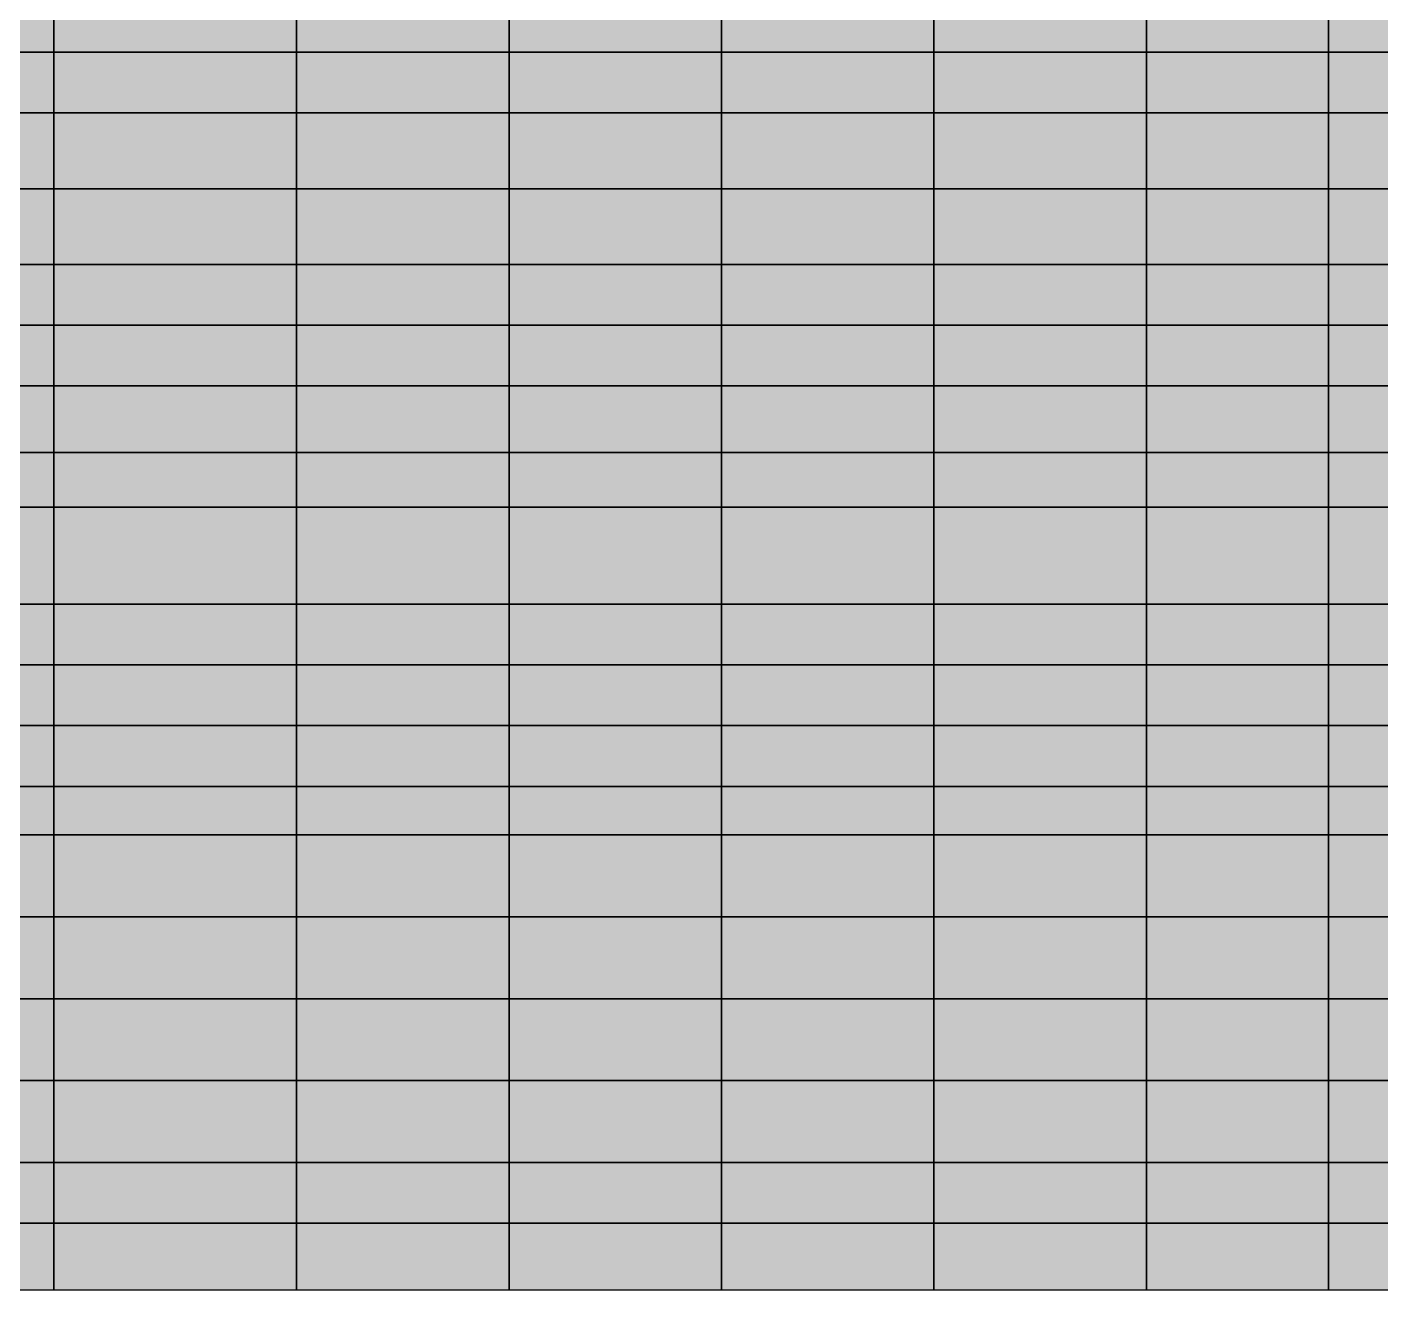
# Model space of a CAD drawing. Header units: inches. Extents: x -100 to 100, y -41 to 41.
# Drawn here: x -78.44 to -56.14, y -41.4 to -20.59 of the extents above; entities that cross this region are included whole.
import ezdxf

# ---------------------------------------------------------------- set-up
doc = ezdxf.new("R2010")
doc.units = ezdxf.units.IN
doc.header["$MEASUREMENT"] = 0

msp = doc.modelspace()

# ---------------------------------------------------------------- linework, layer by layer
at = {"color": 18, "true_color": 0x000000, "transparency": 33554532}
for p, q in [((-78, -21), (-78, -20)), ((-78, -20), (-78, -21)), ((-74, -21), (-74, -20)), ((-74, -20), (-74, -21)), ((-70.5, -21), (-70.5, -20)), ((-70.5, -20), (-70.5, -21)), ((-67, -21), (-67, -20)), ((-67, -20), (-67, -21)), ((-63.5, -21), (-63.5, -20)), ((-63.5, -20), (-63.5, -21)), ((-60, -21), (-60, -20)), ((-60, -20), (-60, -21)), ((-57, -21), (-57, -20)), ((-57, -20), (-57, -21)), ((-78, -21), (-82, -21)), ((-82, -21), (-78, -21)), ((-78, -22), (-78, -21)), ((-78, -21), (-78, -22)), ((-74, -21), (-78, -21)), ((-78, -21), (-74, -21)), ((-74, -22), (-74, -21)), ((-70.5, -21), (-74, -21)), ((-74, -21), (-74, -22)), ((-74, -21), (-70.5, -21)), ((-70.5, -22), (-70.5, -21)), ((-67, -21), (-70.5, -21)), ((-70.5, -21), (-70.5, -22)), ((-70.5, -21), (-67, -21)), ((-67, -22), (-67, -21)), ((-63.5, -21), (-67, -21)), ((-67, -21), (-67, -22)), ((-67, -21), (-63.5, -21)), ((-63.5, -22), (-63.5, -21)), ((-60, -21), (-63.5, -21)), ((-63.5, -21), (-63.5, -22)), ((-63.5, -21), (-60, -21)), ((-60, -22), (-60, -21)), ((-57, -21), (-60, -21)), ((-60, -21), (-60, -22)), ((-60, -21), (-57, -21)), ((-57, -22), (-57, -21)), ((-54, -21), (-57, -21)), ((-57, -21), (-57, -22)), ((-57, -21), (-54, -21)), ((-78, -22), (-82, -22)), ((-82, -22), (-78, -22)), ((-78, -23.25), (-78, -22)), ((-78, -22), (-78, -23.25)), ((-74, -22), (-78, -22)), ((-78, -22), (-74, -22)), ((-74, -23.25), (-74, -22)), ((-74, -22), (-74, -23.25)), ((-70.5, -22), (-74, -22)), ((-74, -22), (-70.5, -22)), ((-70.5, -23.25), (-70.5, -22)), ((-70.5, -22), (-70.5, -23.25)), ((-67, -22), (-70.5, -22)), ((-70.5, -22), (-67, -22)), ((-67, -23.25), (-67, -22)), ((-67, -22), (-67, -23.25)), ((-63.5, -22), (-67, -22)), ((-67, -22), (-63.5, -22)), ((-63.5, -23.25), (-63.5, -22)), ((-63.5, -22), (-63.5, -23.25)), ((-60, -22), (-63.5, -22)), ((-63.5, -22), (-60, -22)), ((-60, -23.25), (-60, -22)), ((-60, -22), (-57, -22)), ((-60, -22), (-60, -23.25)), ((-57, -22), (-60, -22)), ((-57, -23.25), (-57, -22)), ((-57, -22), (-57, -23.25)), ((-54, -22), (-57, -22)), ((-57, -22), (-54, -22)), ((-78, -23.25), (-82, -23.25)), ((-82, -23.25), (-78, -23.25)), ((-78, -24.5), (-78, -23.25)), ((-74, -23.25), (-78, -23.25)), ((-78, -23.25), (-78, -24.5)), ((-78, -23.25), (-74, -23.25)), ((-74, -24.5), (-74, -23.25)), ((-70.5, -23.25), (-74, -23.25)), ((-74, -23.25), (-74, -24.5)), ((-74, -23.25), (-70.5, -23.25)), ((-70.5, -24.5), (-70.5, -23.25)), ((-67, -23.25), (-70.5, -23.25)), ((-70.5, -23.25), (-70.5, -24.5)), ((-70.5, -23.25), (-67, -23.25)), ((-67, -24.5), (-67, -23.25)), ((-63.5, -23.25), (-67, -23.25)), ((-67, -23.25), (-67, -24.5)), ((-67, -23.25), (-63.5, -23.25)), ((-63.5, -24.5), (-63.5, -23.25)), ((-60, -23.25), (-63.5, -23.25)), ((-63.5, -23.25), (-63.5, -24.5)), ((-63.5, -23.25), (-60, -23.25)), ((-60, -24.5), (-60, -23.25)), ((-57, -23.25), (-60, -23.25)), ((-60, -23.25), (-60, -24.5)), ((-60, -23.25), (-57, -23.25)), ((-57, -24.5), (-57, -23.25)), ((-54, -23.25), (-57, -23.25)), ((-57, -23.25), (-57, -24.5)), ((-57, -23.25), (-54, -23.25)), ((-78, -24.5), (-82, -24.5)), ((-82, -24.5), (-78, -24.5)), ((-78, -25.5), (-78, -24.5)), ((-74, -24.5), (-78, -24.5)), ((-78, -24.5), (-78, -25.5)), ((-78, -24.5), (-74, -24.5)), ((-74, -25.5), (-74, -24.5)), ((-70.5, -24.5), (-74, -24.5)), ((-74, -24.5), (-74, -25.5)), ((-74, -24.5), (-70.5, -24.5)), ((-70.5, -25.5), (-70.5, -24.5)), ((-67, -24.5), (-70.5, -24.5)), ((-70.5, -24.5), (-70.5, -25.5)), ((-70.5, -24.5), (-67, -24.5)), ((-67, -25.5), (-67, -24.5)), ((-63.5, -24.5), (-67, -24.5)), ((-67, -24.5), (-67, -25.5)), ((-67, -24.5), (-63.5, -24.5)), ((-63.5, -25.5), (-63.5, -24.5)), ((-60, -24.5), (-63.5, -24.5)), ((-63.5, -24.5), (-63.5, -25.5)), ((-63.5, -24.5), (-60, -24.5)), ((-60, -25.5), (-60, -24.5)), ((-57, -24.5), (-60, -24.5)), ((-60, -24.5), (-60, -25.5)), ((-60, -24.5), (-57, -24.5)), ((-57, -25.5), (-57, -24.5)), ((-54, -24.5), (-57, -24.5)), ((-57, -24.5), (-57, -25.5)), ((-57, -24.5), (-54, -24.5)), ((-78, -25.5), (-82, -25.5)), ((-82, -25.5), (-78, -25.5)), ((-78, -26.5), (-78, -25.5)), ((-74, -25.5), (-78, -25.5)), ((-78, -25.5), (-78, -26.5)), ((-78, -25.5), (-74, -25.5)), ((-74, -26.5), (-74, -25.5)), ((-74, -25.5), (-70.5, -25.5)), ((-70.5, -25.5), (-74, -25.5)), ((-74, -25.5), (-74, -26.5)), ((-70.5, -26.5), (-70.5, -25.5)), ((-67, -25.5), (-70.5, -25.5)), ((-70.5, -25.5), (-70.5, -26.5)), ((-70.5, -25.5), (-67, -25.5)), ((-67, -26.5), (-67, -25.5)), ((-63.5, -25.5), (-67, -25.5)), ((-67, -25.5), (-67, -26.5)), ((-67, -25.5), (-63.5, -25.5)), ((-63.5, -26.5), (-63.5, -25.5)), ((-60, -25.5), (-63.5, -25.5)), ((-63.5, -25.5), (-63.5, -26.5)), ((-63.5, -25.5), (-60, -25.5)), ((-60, -26.5), (-60, -25.5)), ((-57, -25.5), (-60, -25.5)), ((-60, -25.5), (-60, -26.5)), ((-60, -25.5), (-57, -25.5)), ((-57, -26.5), (-57, -25.5)), ((-54, -25.5), (-57, -25.5)), ((-57, -25.5), (-57, -26.5)), ((-57, -25.5), (-54, -25.5)), ((-78, -26.5), (-82, -26.5)), ((-82, -26.5), (-78, -26.5)), ((-78, -27.6), (-78, -26.5)), ((-78, -26.5), (-78, -27.6)), ((-74, -26.5), (-78, -26.5)), ((-78, -26.5), (-74, -26.5)), ((-74, -27.6), (-74, -26.5)), ((-70.5, -26.5), (-74, -26.5)), ((-74, -26.5), (-74, -27.6)), ((-74, -26.5), (-70.5, -26.5)), ((-70.5, -27.6), (-70.5, -26.5)), ((-67, -26.5), (-70.5, -26.5)), ((-70.5, -26.5), (-70.5, -27.6)), ((-70.5, -26.5), (-67, -26.5)), ((-67, -27.6), (-67, -26.5)), ((-63.5, -26.5), (-67, -26.5)), ((-67, -26.5), (-67, -27.6)), ((-67, -26.5), (-63.5, -26.5)), ((-63.5, -27.6), (-63.5, -26.5)), ((-60, -26.5), (-63.5, -26.5)), ((-63.5, -26.5), (-63.5, -27.6)), ((-63.5, -26.5), (-60, -26.5)), ((-60, -27.6), (-60, -26.5)), ((-57, -26.5), (-60, -26.5)), ((-60, -26.5), (-60, -27.6)), ((-60, -26.5), (-57, -26.5)), ((-57, -27.6), (-57, -26.5)), ((-54, -26.5), (-57, -26.5)), ((-57, -26.5), (-57, -27.6)), ((-57, -26.5), (-54, -26.5)), ((-82, -27.6), (-78, -27.6)), ((-78, -27.6), (-82, -27.6)), ((-78, -28.5), (-78, -27.6)), ((-78, -27.6), (-78, -28.5)), ((-74, -27.6), (-78, -27.6)), ((-78, -27.6), (-74, -27.6)), ((-74, -28.5), (-74, -27.6)), ((-70.5, -27.6), (-74, -27.6)), ((-74, -27.6), (-74, -28.5)), ((-74, -27.6), (-70.5, -27.6)), ((-70.5, -28.5), (-70.5, -27.6)), ((-67, -27.6), (-70.5, -27.6)), ((-70.5, -27.6), (-70.5, -28.5)), ((-70.5, -27.6), (-67, -27.6)), ((-67, -28.5), (-67, -27.6)), ((-63.5, -27.6), (-67, -27.6)), ((-67, -27.6), (-67, -28.5)), ((-67, -27.6), (-63.5, -27.6)), ((-63.5, -28.5), (-63.5, -27.6)), ((-60, -27.6), (-63.5, -27.6)), ((-63.5, -27.6), (-63.5, -28.5)), ((-63.5, -27.6), (-60, -27.6)), ((-60, -28.5), (-60, -27.6)), ((-57, -27.6), (-60, -27.6)), ((-60, -27.6), (-60, -28.5)), ((-60, -27.6), (-57, -27.6)), ((-57, -28.5), (-57, -27.6)), ((-54, -27.6), (-57, -27.6)), ((-57, -27.6), (-57, -28.5)), ((-57, -27.6), (-54, -27.6)), ((-78, -28.5), (-82, -28.5)), ((-82, -28.5), (-78, -28.5)), ((-78, -30.1), (-78, -28.5)), ((-74, -28.5), (-78, -28.5)), ((-78, -28.5), (-78, -30.1)), ((-78, -28.5), (-74, -28.5)), ((-74, -30.1), (-74, -28.5)), ((-70.5, -28.5), (-74, -28.5)), ((-74, -28.5), (-74, -30.1)), ((-74, -28.5), (-70.5, -28.5)), ((-70.5, -30.1), (-70.5, -28.5)), ((-67, -28.5), (-70.5, -28.5)), ((-70.5, -28.5), (-70.5, -30.1)), ((-70.5, -28.5), (-67, -28.5)), ((-67, -30.1), (-67, -28.5)), ((-63.5, -28.5), (-67, -28.5)), ((-67, -28.5), (-67, -30.1)), ((-67, -28.5), (-63.5, -28.5)), ((-63.5, -30.1), (-63.5, -28.5)), ((-60, -28.5), (-63.5, -28.5)), ((-63.5, -28.5), (-63.5, -30.1)), ((-63.5, -28.5), (-60, -28.5)), ((-60, -30.1), (-60, -28.5)), ((-57, -28.5), (-60, -28.5)), ((-60, -28.5), (-60, -30.1)), ((-60, -28.5), (-57, -28.5)), ((-57, -30.1), (-57, -28.5)), ((-57, -28.5), (-54, -28.5)), ((-54, -28.5), (-57, -28.5)), ((-57, -28.5), (-57, -30.1)), ((-78, -30.1), (-82, -30.1)), ((-82, -30.1), (-78, -30.1)), ((-78, -31.1), (-78, -30.1)), ((-74, -30.1), (-78, -30.1)), ((-78, -30.1), (-78, -31.1)), ((-78, -30.1), (-74, -30.1)), ((-74, -31.1), (-74, -30.1)), ((-70.5, -30.1), (-74, -30.1)), ((-74, -30.1), (-74, -31.1)), ((-74, -30.1), (-70.5, -30.1)), ((-70.5, -31.1), (-70.5, -30.1)), ((-67, -30.1), (-70.5, -30.1)), ((-70.5, -30.1), (-70.5, -31.1)), ((-70.5, -30.1), (-67, -30.1)), ((-67, -31.1), (-67, -30.1)), ((-63.5, -30.1), (-67, -30.1)), ((-67, -30.1), (-67, -31.1)), ((-67, -30.1), (-63.5, -30.1)), ((-63.5, -31.1), (-63.5, -30.1)), ((-60, -30.1), (-63.5, -30.1)), ((-63.5, -30.1), (-63.5, -31.1)), ((-63.5, -30.1), (-60, -30.1)), ((-60, -31.1), (-60, -30.1)), ((-57, -30.1), (-60, -30.1)), ((-60, -30.1), (-60, -31.1)), ((-60, -30.1), (-57, -30.1)), ((-57, -31.1), (-57, -30.1)), ((-54, -30.1), (-57, -30.1)), ((-57, -30.1), (-57, -31.1)), ((-57, -30.1), (-54, -30.1)), ((-78, -31.1), (-82, -31.1)), ((-82, -31.1), (-78, -31.1)), ((-78, -32.1), (-78, -31.1)), ((-74, -31.1), (-78, -31.1)), ((-78, -31.1), (-78, -32.1)), ((-78, -31.1), (-74, -31.1)), ((-74, -32.1), (-74, -31.1)), ((-70.5, -31.1), (-74, -31.1)), ((-74, -31.1), (-74, -32.1)), ((-74, -31.1), (-70.5, -31.1)), ((-70.5, -32.1), (-70.5, -31.1)), ((-67, -31.1), (-70.5, -31.1)), ((-70.5, -31.1), (-70.5, -32.1)), ((-70.5, -31.1), (-67, -31.1)), ((-67, -32.1), (-67, -31.1)), ((-63.5, -31.1), (-67, -31.1)), ((-67, -31.1), (-67, -32.1)), ((-67, -31.1), (-63.5, -31.1)), ((-63.5, -32.1), (-63.5, -31.1)), ((-63.5, -31.1), (-60, -31.1)), ((-60, -31.1), (-63.5, -31.1)), ((-63.5, -31.1), (-63.5, -32.1)), ((-60, -32.1), (-60, -31.1)), ((-57, -31.1), (-60, -31.1)), ((-60, -31.1), (-60, -32.1)), ((-60, -31.1), (-57, -31.1)), ((-57, -32.1), (-57, -31.1)), ((-54, -31.1), (-57, -31.1)), ((-57, -31.1), (-57, -32.1)), ((-57, -31.1), (-54, -31.1)), ((-78, -32.1), (-82, -32.1)), ((-82, -32.1), (-78, -32.1)), ((-78, -33.1), (-78, -32.1)), ((-78, -32.1), (-78, -33.1)), ((-74, -32.1), (-78, -32.1)), ((-78, -32.1), (-74, -32.1)), ((-74, -33.1), (-74, -32.1)), ((-74, -32.1), (-74, -33.1)), ((-70.5, -32.1), (-74, -32.1)), ((-74, -32.1), (-70.5, -32.1)), ((-70.5, -33.1), (-70.5, -32.1)), ((-70.5, -32.1), (-70.5, -33.1)), ((-67, -32.1), (-70.5, -32.1)), ((-70.5, -32.1), (-67, -32.1)), ((-67, -33.1), (-67, -32.1)), ((-67, -32.1), (-67, -33.1)), ((-63.5, -32.1), (-67, -32.1)), ((-67, -32.1), (-63.5, -32.1)), ((-63.5, -33.1), (-63.5, -32.1)), ((-60, -32.1), (-63.5, -32.1)), ((-63.5, -32.1), (-63.5, -33.1)), ((-63.5, -32.1), (-60, -32.1)), ((-60, -33.1), (-60, -32.1)), ((-60, -32.1), (-60, -33.1)), ((-57, -32.1), (-60, -32.1)), ((-60, -32.1), (-57, -32.1)), ((-57, -33.1), (-57, -32.1)), ((-57, -32.1), (-57, -33.1)), ((-54, -32.1), (-57, -32.1)), ((-57, -32.1), (-54, -32.1)), ((-82, -33.1), (-78, -33.1)), ((-78, -33.1), (-82, -33.1)), ((-78, -33.1), (-74, -33.1)), ((-78, -33.9), (-78, -33.1)), ((-78, -33.1), (-78, -33.9)), ((-74, -33.1), (-78, -33.1)), ((-74, -33.1), (-70.5, -33.1)), ((-74, -33.9), (-74, -33.1)), ((-70.5, -33.1), (-74, -33.1)), ((-74, -33.1), (-74, -33.9)), ((-70.5, -33.1), (-67, -33.1)), ((-70.5, -33.9), (-70.5, -33.1)), ((-67, -33.1), (-70.5, -33.1)), ((-70.5, -33.1), (-70.5, -33.9)), ((-67, -33.1), (-63.5, -33.1)), ((-67, -33.9), (-67, -33.1)), ((-63.5, -33.1), (-67, -33.1)), ((-67, -33.1), (-67, -33.9)), ((-63.5, -33.1), (-60, -33.1)), ((-63.5, -33.9), (-63.5, -33.1)), ((-60, -33.1), (-63.5, -33.1)), ((-63.5, -33.1), (-63.5, -33.9)), ((-60, -33.1), (-57, -33.1)), ((-60, -33.9), (-60, -33.1)), ((-57, -33.1), (-60, -33.1)), ((-60, -33.1), (-60, -33.9)), ((-57, -33.1), (-54, -33.1)), ((-57, -33.9), (-57, -33.1)), ((-54, -33.1), (-57, -33.1)), ((-57, -33.1), (-57, -33.9)), ((-78, -33.9), (-82, -33.9)), ((-82, -33.9), (-78, -33.9)), ((-78, -35.25), (-78, -33.9)), ((-78, -33.9), (-78, -35.25)), ((-74, -33.9), (-78, -33.9)), ((-78, -33.9), (-74, -33.9)), ((-74, -35.25), (-74, -33.9)), ((-70.5, -33.9), (-74, -33.9)), ((-74, -33.9), (-74, -35.25)), ((-74, -33.9), (-70.5, -33.9)), ((-70.5, -35.25), (-70.5, -33.9)), ((-67, -33.9), (-70.5, -33.9)), ((-70.5, -33.9), (-70.5, -35.25)), ((-70.5, -33.9), (-67, -33.9)), ((-67, -35.25), (-67, -33.9)), ((-67, -33.9), (-67, -35.25)), ((-63.5, -33.9), (-67, -33.9)), ((-67, -33.9), (-63.5, -33.9)), ((-63.5, -35.25), (-63.5, -33.9)), ((-60, -33.9), (-63.5, -33.9)), ((-63.5, -33.9), (-63.5, -35.25)), ((-63.5, -33.9), (-60, -33.9)), ((-60, -35.25), (-60, -33.9)), ((-60, -33.9), (-60, -35.25)), ((-57, -33.9), (-60, -33.9)), ((-60, -33.9), (-57, -33.9)), ((-57, -35.25), (-57, -33.9)), ((-54, -33.9), (-57, -33.9)), ((-57, -33.9), (-57, -35.25)), ((-57, -33.9), (-54, -33.9)), ((-78, -35.25), (-82, -35.25)), ((-82, -35.25), (-78, -35.25)), ((-78, -36.6), (-78, -35.25)), ((-78, -35.25), (-74, -35.25)), ((-78, -35.25), (-78, -36.6)), ((-74, -35.25), (-78, -35.25)), ((-74, -36.6), (-74, -35.25)), ((-70.5, -35.25), (-74, -35.25)), ((-74, -35.25), (-74, -36.6)), ((-74, -35.25), (-70.5, -35.25)), ((-70.5, -36.6), (-70.5, -35.25)), ((-67, -35.25), (-70.5, -35.25)), ((-70.5, -35.25), (-70.5, -36.6)), ((-70.5, -35.25), (-67, -35.25)), ((-67, -36.6), (-67, -35.25)), ((-63.5, -35.25), (-67, -35.25)), ((-67, -35.25), (-67, -36.6)), ((-67, -35.25), (-63.5, -35.25)), ((-63.5, -36.6), (-63.5, -35.25)), ((-60, -35.25), (-63.5, -35.25)), ((-63.5, -35.25), (-63.5, -36.6)), ((-63.5, -35.25), (-60, -35.25)), ((-60, -36.6), (-60, -35.25)), ((-57, -35.25), (-60, -35.25)), ((-60, -35.25), (-60, -36.6)), ((-60, -35.25), (-57, -35.25)), ((-57, -36.6), (-57, -35.25)), ((-54, -35.25), (-57, -35.25)), ((-57, -35.25), (-57, -36.6)), ((-57, -35.25), (-54, -35.25)), ((-78, -36.6), (-82, -36.6)), ((-82, -36.6), (-78, -36.6)), ((-78, -37.95), (-78, -36.6)), ((-74, -36.6), (-78, -36.6)), ((-78, -36.6), (-78, -37.95)), ((-78, -36.6), (-74, -36.6)), ((-74, -37.95), (-74, -36.6)), ((-70.5, -36.6), (-74, -36.6)), ((-74, -36.6), (-74, -37.95)), ((-74, -36.6), (-70.5, -36.6)), ((-70.5, -37.95), (-70.5, -36.6)), ((-67, -36.6), (-70.5, -36.6)), ((-70.5, -36.6), (-70.5, -37.95)), ((-70.5, -36.6), (-67, -36.6)), ((-67, -37.95), (-67, -36.6)), ((-63.5, -36.6), (-67, -36.6)), ((-67, -36.6), (-67, -37.95)), ((-67, -36.6), (-63.5, -36.6)), ((-63.5, -37.95), (-63.5, -36.6)), ((-60, -36.6), (-63.5, -36.6)), ((-63.5, -36.6), (-63.5, -37.95)), ((-63.5, -36.6), (-60, -36.6)), ((-60, -37.95), (-60, -36.6)), ((-57, -36.6), (-60, -36.6)), ((-60, -36.6), (-60, -37.95)), ((-60, -36.6), (-57, -36.6)), ((-57, -37.95), (-57, -36.6)), ((-54, -36.6), (-57, -36.6)), ((-57, -36.6), (-57, -37.95)), ((-57, -36.6), (-54, -36.6)), ((-78, -37.95), (-82, -37.95)), ((-82, -37.95), (-78, -37.95)), ((-78, -39.3), (-78, -37.95)), ((-78, -37.95), (-78, -39.3)), ((-74, -37.95), (-78, -37.95)), ((-78, -37.95), (-74, -37.95)), ((-74, -39.3), (-74, -37.95)), ((-70.5, -37.95), (-74, -37.95)), ((-74, -37.95), (-74, -39.3)), ((-74, -37.95), (-70.5, -37.95)), ((-70.5, -39.3), (-70.5, -37.95)), ((-67, -37.95), (-70.5, -37.95)), ((-70.5, -37.95), (-70.5, -39.3)), ((-70.5, -37.95), (-67, -37.95)), ((-67, -39.3), (-67, -37.95)), ((-63.5, -37.95), (-67, -37.95)), ((-67, -37.95), (-67, -39.3)), ((-67, -37.95), (-63.5, -37.95)), ((-63.5, -39.3), (-63.5, -37.95)), ((-60, -37.95), (-63.5, -37.95)), ((-63.5, -37.95), (-63.5, -39.3)), ((-63.5, -37.95), (-60, -37.95)), ((-60, -39.3), (-60, -37.95)), ((-57, -37.95), (-60, -37.95)), ((-60, -37.95), (-60, -39.3)), ((-60, -37.95), (-57, -37.95)), ((-57, -39.3), (-57, -37.95)), ((-54, -37.95), (-57, -37.95)), ((-57, -37.95), (-57, -39.3)), ((-57, -37.95), (-54, -37.95)), ((-78, -39.3), (-82, -39.3)), ((-82, -39.3), (-78, -39.3)), ((-78, -40.3), (-78, -39.3)), ((-78, -39.3), (-78, -40.3)), ((-74, -39.3), (-78, -39.3)), ((-78, -39.3), (-74, -39.3)), ((-74, -40.3), (-74, -39.3)), ((-70.5, -39.3), (-74, -39.3)), ((-74, -39.3), (-74, -40.3)), ((-74, -39.3), (-70.5, -39.3)), ((-70.5, -40.3), (-70.5, -39.3)), ((-70.5, -39.3), (-70.5, -40.3)), ((-67, -39.3), (-70.5, -39.3)), ((-70.5, -39.3), (-67, -39.3)), ((-67, -40.3), (-67, -39.3)), ((-67, -39.3), (-67, -40.3)), ((-63.5, -39.3), (-67, -39.3)), ((-67, -39.3), (-63.5, -39.3)), ((-63.5, -40.3), (-63.5, -39.3)), ((-60, -39.3), (-63.5, -39.3)), ((-63.5, -39.3), (-63.5, -40.3)), ((-63.5, -39.3), (-60, -39.3)), ((-60, -40.3), (-60, -39.3)), ((-60, -39.3), (-60, -40.3)), ((-57, -39.3), (-60, -39.3)), ((-60, -39.3), (-57, -39.3)), ((-57, -40.3), (-57, -39.3)), ((-57, -39.3), (-57, -40.3)), ((-54, -39.3), (-57, -39.3)), ((-57, -39.3), (-54, -39.3)), ((-82, -40.3), (-78, -40.3)), ((-78, -40.3), (-82, -40.3)), ((-78, -40.3), (-74, -40.3)), ((-78, -41.4), (-78, -40.3)), ((-78, -40.3), (-78, -41.4)), ((-74, -40.3), (-78, -40.3)), ((-74, -40.3), (-70.5, -40.3)), ((-74, -41.4), (-74, -40.3)), ((-70.5, -40.3), (-74, -40.3)), ((-74, -40.3), (-74, -41.4)), ((-70.5, -40.3), (-67, -40.3)), ((-70.5, -41.4), (-70.5, -40.3)), ((-67, -40.3), (-70.5, -40.3)), ((-70.5, -40.3), (-70.5, -41.4)), ((-67, -40.3), (-63.5, -40.3)), ((-67, -41.4), (-67, -40.3)), ((-63.5, -40.3), (-67, -40.3)), ((-67, -40.3), (-67, -41.4)), ((-63.5, -40.3), (-60, -40.3)), ((-63.5, -41.4), (-63.5, -40.3)), ((-60, -40.3), (-63.5, -40.3)), ((-63.5, -40.3), (-63.5, -41.4)), ((-60, -40.3), (-57, -40.3)), ((-60, -41.4), (-60, -40.3)), ((-60, -40.3), (-60, -41.4)), ((-57, -40.3), (-60, -40.3)), ((-57, -40.3), (-54, -40.3)), ((-57, -41.4), (-57, -40.3)), ((-54, -40.3), (-57, -40.3)), ((-57, -40.3), (-57, -41.4)), ((-82, -41.4), (-78, -41.4)), ((-78, -41.4), (-74, -41.4)), ((-74, -41.4), (-70.5, -41.4)), ((-70.5, -41.4), (-67, -41.4)), ((-67, -41.4), (-63.5, -41.4)), ((-63.5, -41.4), (-60, -41.4)), ((-60, -41.4), (-57, -41.4)), ((-57, -41.4), (-54, -41.4))]:
    msp.add_line(p, q, dxfattribs=at)
at = {"color": 212, "true_color": 0xbd27e2, "transparency": 33554687}
for points in [[(-82, -20), (-82, -21), (-78, -21)], [(-82, -20), (-78, -21), (-78, -20)], [(-78, -20), (-78, -21), (-74, -21)], [(-78, -20), (-74, -21), (-74, -20)], [(-70.5, -20), (-74, -20), (-74, -21)], [(-70.5, -20), (-74, -21), (-70.5, -21)], [(-67, -20), (-70.5, -20), (-70.5, -21)], [(-67, -20), (-70.5, -21), (-67, -21)], [(-63.5, -20), (-67, -20), (-67, -21)], [(-63.5, -20), (-67, -21), (-63.5, -21)], [(-60, -20), (-63.5, -20), (-63.5, -21)], [(-60, -20), (-63.5, -21), (-60, -21)], [(-60, -20), (-60, -21), (-57, -21)], [(-60, -20), (-57, -21), (-57, -20)], [(-54, -20), (-57, -20), (-57, -21)], [(-54, -20), (-57, -21), (-54, -21)], [(-82, -21), (-82, -22), (-78, -22)], [(-82, -21), (-78, -22), (-78, -21)], [(-78, -21), (-78, -22), (-74, -22)], [(-78, -21), (-74, -22), (-74, -21)], [(-70.5, -21), (-74, -21), (-74, -22)], [(-70.5, -21), (-74, -22), (-70.5, -22)], [(-67, -21), (-70.5, -21), (-70.5, -22)], [(-67, -21), (-70.5, -22), (-67, -22)], [(-63.5, -21), (-67, -21), (-67, -22)], [(-63.5, -21), (-67, -22), (-63.5, -22)], [(-60, -21), (-63.5, -21), (-63.5, -22)], [(-60, -21), (-63.5, -22), (-60, -22)], [(-57, -21), (-60, -21), (-60, -22)], [(-57, -21), (-60, -22), (-57, -22)], [(-54, -21), (-57, -21), (-57, -22)], [(-54, -21), (-57, -22), (-54, -22)], [(-82, -22), (-82, -23.25), (-78, -23.25)], [(-82, -22), (-78, -23.25), (-78, -22)], [(-78, -22), (-78, -23.25), (-74, -23.25)], [(-78, -22), (-74, -23.25), (-74, -22)], [(-74, -22), (-74, -23.25), (-70.5, -23.25)], [(-74, -22), (-70.5, -23.25), (-70.5, -22)], [(-70.5, -22), (-70.5, -23.25), (-67, -23.25)], [(-70.5, -22), (-67, -23.25), (-67, -22)], [(-67, -22), (-67, -23.25), (-63.5, -23.25)], [(-67, -22), (-63.5, -23.25), (-63.5, -22)], [(-63.5, -22), (-63.5, -23.25), (-60, -23.25)], [(-63.5, -22), (-60, -23.25), (-60, -22)], [(-60, -22), (-60, -23.25), (-57, -23.25)], [(-60, -22), (-57, -23.25), (-57, -22)], [(-57, -22), (-57, -23.25), (-54, -23.25)], [(-57, -22), (-54, -23.25), (-54, -22)], [(-82, -24.5), (-78, -24.5), (-78, -23.25)], [(-82, -24.5), (-78, -23.25), (-82, -23.25)], [(-78, -24.5), (-74, -24.5), (-74, -23.25)], [(-78, -24.5), (-74, -23.25), (-78, -23.25)], [(-74, -24.5), (-70.5, -24.5), (-70.5, -23.25)], [(-74, -24.5), (-70.5, -23.25), (-74, -23.25)], [(-70.5, -24.5), (-67, -24.5), (-67, -23.25)], [(-70.5, -24.5), (-67, -23.25), (-70.5, -23.25)], [(-67, -24.5), (-63.5, -24.5), (-63.5, -23.25)], [(-67, -24.5), (-63.5, -23.25), (-67, -23.25)], [(-63.5, -24.5), (-60, -24.5), (-60, -23.25)], [(-63.5, -24.5), (-60, -23.25), (-63.5, -23.25)], [(-60, -24.5), (-57, -24.5), (-57, -23.25)], [(-60, -24.5), (-57, -23.25), (-60, -23.25)], [(-57, -24.5), (-54, -24.5), (-54, -23.25)], [(-57, -24.5), (-54, -23.25), (-57, -23.25)], [(-82, -39.3), (-82, -40.3), (-78, -40.3)], [(-82, -39.3), (-78, -40.3), (-78, -39.3)], [(-78, -39.3), (-78, -40.3), (-74, -40.3)], [(-78, -39.3), (-74, -40.3), (-74, -39.3)], [(-70.5, -39.3), (-74, -39.3), (-74, -40.3)], [(-70.5, -39.3), (-74, -40.3), (-70.5, -40.3)], [(-70.5, -39.3), (-70.5, -40.3), (-67, -40.3)], [(-70.5, -39.3), (-67, -40.3), (-67, -39.3)], [(-67, -39.3), (-67, -40.3), (-63.5, -40.3)], [(-67, -39.3), (-63.5, -40.3), (-63.5, -39.3)], [(-60, -39.3), (-63.5, -39.3), (-63.5, -40.3)], [(-60, -39.3), (-63.5, -40.3), (-60, -40.3)], [(-60, -39.3), (-60, -40.3), (-57, -40.3)], [(-60, -39.3), (-57, -40.3), (-57, -39.3)], [(-57, -39.3), (-57, -40.3), (-54, -40.3)], [(-57, -39.3), (-54, -40.3), (-54, -39.3)]]:
    msp.add_solid(points, dxfattribs=at)
at = {"color": 151, "true_color": 0xa2c9f8, "transparency": 33554687}
for points in [[(-78, -24.5), (-82, -24.5), (-82, -25.5)], [(-78, -24.5), (-82, -25.5), (-78, -25.5)], [(-74, -24.5), (-78, -24.5), (-78, -25.5)], [(-74, -24.5), (-78, -25.5), (-74, -25.5)], [(-70.5, -24.5), (-74, -24.5), (-74, -25.5)], [(-70.5, -24.5), (-74, -25.5), (-70.5, -25.5)], [(-67, -24.5), (-70.5, -24.5), (-70.5, -25.5)], [(-67, -24.5), (-70.5, -25.5), (-67, -25.5)], [(-63.5, -24.5), (-67, -24.5), (-67, -25.5)], [(-63.5, -24.5), (-67, -25.5), (-63.5, -25.5)], [(-60, -24.5), (-63.5, -24.5), (-63.5, -25.5)], [(-60, -24.5), (-63.5, -25.5), (-60, -25.5)], [(-57, -24.5), (-60, -24.5), (-60, -25.5)], [(-57, -24.5), (-60, -25.5), (-57, -25.5)], [(-54, -24.5), (-57, -24.5), (-57, -25.5)], [(-54, -24.5), (-57, -25.5), (-54, -25.5)], [(-82, -25.5), (-82, -26.5), (-78, -26.5)], [(-82, -25.5), (-78, -26.5), (-78, -25.5)], [(-78, -26.5), (-74, -26.5), (-74, -25.5)], [(-78, -26.5), (-74, -25.5), (-78, -25.5)], [(-74, -26.5), (-70.5, -26.5), (-70.5, -25.5)], [(-74, -26.5), (-70.5, -25.5), (-74, -25.5)], [(-70.5, -26.5), (-67, -26.5), (-67, -25.5)], [(-70.5, -26.5), (-67, -25.5), (-70.5, -25.5)], [(-67, -26.5), (-63.5, -26.5), (-63.5, -25.5)], [(-67, -26.5), (-63.5, -25.5), (-67, -25.5)], [(-63.5, -26.5), (-60, -26.5), (-60, -25.5)], [(-63.5, -26.5), (-60, -25.5), (-63.5, -25.5)], [(-60, -26.5), (-57, -26.5), (-57, -25.5)], [(-60, -26.5), (-57, -25.5), (-60, -25.5)], [(-57, -26.5), (-54, -26.5), (-54, -25.5)], [(-57, -26.5), (-54, -25.5), (-57, -25.5)], [(-82, -26.5), (-82, -27.6), (-78, -27.6)], [(-82, -26.5), (-78, -27.6), (-78, -26.5)], [(-78, -26.5), (-78, -27.6), (-74, -27.6)], [(-78, -26.5), (-74, -27.6), (-74, -26.5)], [(-74, -27.6), (-70.5, -27.6), (-70.5, -26.5)], [(-74, -27.6), (-70.5, -26.5), (-74, -26.5)], [(-70.5, -27.6), (-67, -27.6), (-67, -26.5)], [(-70.5, -27.6), (-67, -26.5), (-70.5, -26.5)], [(-67, -27.6), (-63.5, -27.6), (-63.5, -26.5)], [(-67, -27.6), (-63.5, -26.5), (-67, -26.5)], [(-63.5, -27.6), (-60, -27.6), (-60, -26.5)], [(-63.5, -27.6), (-60, -26.5), (-63.5, -26.5)], [(-60, -27.6), (-57, -27.6), (-57, -26.5)], [(-60, -27.6), (-57, -26.5), (-60, -26.5)], [(-57, -27.6), (-54, -27.6), (-54, -26.5)], [(-57, -27.6), (-54, -26.5), (-57, -26.5)], [(-82, -27.6), (-82, -28.5), (-78, -28.5)], [(-82, -27.6), (-78, -28.5), (-78, -27.6)], [(-78, -27.6), (-78, -28.5), (-74, -28.5)], [(-78, -27.6), (-74, -28.5), (-74, -27.6)], [(-74, -28.5), (-70.5, -28.5), (-70.5, -27.6)], [(-74, -28.5), (-70.5, -27.6), (-74, -27.6)], [(-70.5, -28.5), (-67, -28.5), (-67, -27.6)], [(-70.5, -28.5), (-67, -27.6), (-70.5, -27.6)], [(-67, -28.5), (-63.5, -28.5), (-63.5, -27.6)], [(-67, -28.5), (-63.5, -27.6), (-67, -27.6)], [(-63.5, -28.5), (-60, -28.5), (-60, -27.6)], [(-63.5, -28.5), (-60, -27.6), (-63.5, -27.6)], [(-60, -28.5), (-57, -28.5), (-57, -27.6)], [(-60, -28.5), (-57, -27.6), (-60, -27.6)], [(-57, -28.5), (-54, -28.5), (-54, -27.6)], [(-57, -28.5), (-54, -27.6), (-57, -27.6)], [(-82, -28.5), (-82, -30.1), (-78, -30.1)], [(-82, -28.5), (-78, -30.1), (-78, -28.5)], [(-74, -28.5), (-78, -28.5), (-78, -30.1)], [(-74, -28.5), (-78, -30.1), (-74, -30.1)], [(-70.5, -28.5), (-74, -28.5), (-74, -30.1)], [(-70.5, -28.5), (-74, -30.1), (-70.5, -30.1)], [(-67, -28.5), (-70.5, -28.5), (-70.5, -30.1)], [(-67, -28.5), (-70.5, -30.1), (-67, -30.1)], [(-63.5, -28.5), (-67, -28.5), (-67, -30.1)], [(-63.5, -28.5), (-67, -30.1), (-63.5, -30.1)], [(-60, -28.5), (-63.5, -28.5), (-63.5, -30.1)], [(-60, -28.5), (-63.5, -30.1), (-60, -30.1)], [(-57, -28.5), (-60, -28.5), (-60, -30.1)], [(-57, -28.5), (-60, -30.1), (-57, -30.1)], [(-54, -28.5), (-57, -28.5), (-57, -30.1)], [(-54, -28.5), (-57, -30.1), (-54, -30.1)]]:
    msp.add_solid(points, dxfattribs=at)
at = {"color": 221, "true_color": 0xf767d7, "transparency": 33554687}
for points in [[(-82, -30.1), (-82, -31.1), (-78, -31.1)], [(-82, -30.1), (-78, -31.1), (-78, -30.1)], [(-78, -31.1), (-74, -31.1), (-74, -30.1)], [(-78, -31.1), (-74, -30.1), (-78, -30.1)], [(-74, -31.1), (-70.5, -31.1), (-70.5, -30.1)], [(-74, -31.1), (-70.5, -30.1), (-74, -30.1)], [(-70.5, -31.1), (-67, -31.1), (-67, -30.1)], [(-70.5, -31.1), (-67, -30.1), (-70.5, -30.1)], [(-67, -31.1), (-63.5, -31.1), (-63.5, -30.1)], [(-67, -31.1), (-63.5, -30.1), (-67, -30.1)], [(-63.5, -31.1), (-60, -31.1), (-60, -30.1)], [(-63.5, -31.1), (-60, -30.1), (-63.5, -30.1)], [(-60, -31.1), (-57, -31.1), (-57, -30.1)], [(-60, -31.1), (-57, -30.1), (-60, -30.1)], [(-57, -31.1), (-54, -31.1), (-54, -30.1)], [(-57, -31.1), (-54, -30.1), (-57, -30.1)], [(-78, -31.1), (-82, -31.1), (-82, -32.1)], [(-78, -31.1), (-82, -32.1), (-78, -32.1)], [(-74, -31.1), (-78, -31.1), (-78, -32.1)], [(-74, -31.1), (-78, -32.1), (-74, -32.1)], [(-70.5, -31.1), (-74, -31.1), (-74, -32.1)], [(-70.5, -31.1), (-74, -32.1), (-70.5, -32.1)], [(-67, -31.1), (-70.5, -31.1), (-70.5, -32.1)], [(-67, -31.1), (-70.5, -32.1), (-67, -32.1)], [(-63.5, -31.1), (-67, -31.1), (-67, -32.1)], [(-63.5, -31.1), (-67, -32.1), (-63.5, -32.1)], [(-60, -31.1), (-63.5, -31.1), (-63.5, -32.1)], [(-60, -31.1), (-63.5, -32.1), (-60, -32.1)], [(-57, -31.1), (-60, -31.1), (-60, -32.1)], [(-57, -31.1), (-60, -32.1), (-57, -32.1)], [(-54, -31.1), (-57, -31.1), (-57, -32.1)], [(-54, -31.1), (-57, -32.1), (-54, -32.1)], [(-82, -32.1), (-82, -33.1), (-78, -33.1)], [(-82, -32.1), (-78, -33.1), (-78, -32.1)], [(-78, -32.1), (-78, -33.1), (-74, -33.1)], [(-78, -32.1), (-74, -33.1), (-74, -32.1)], [(-74, -32.1), (-74, -33.1), (-70.5, -33.1)], [(-74, -32.1), (-70.5, -33.1), (-70.5, -32.1)], [(-70.5, -32.1), (-70.5, -33.1), (-67, -33.1)], [(-70.5, -32.1), (-67, -33.1), (-67, -32.1)], [(-67, -32.1), (-67, -33.1), (-63.5, -33.1)], [(-67, -32.1), (-63.5, -33.1), (-63.5, -32.1)], [(-63.5, -33.1), (-60, -33.1), (-60, -32.1)], [(-63.5, -33.1), (-60, -32.1), (-63.5, -32.1)], [(-60, -32.1), (-60, -33.1), (-57, -33.1)], [(-60, -32.1), (-57, -33.1), (-57, -32.1)], [(-57, -32.1), (-57, -33.1), (-54, -33.1)], [(-57, -32.1), (-54, -33.1), (-54, -32.1)]]:
    msp.add_solid(points, dxfattribs=at)
at = {"color": 8, "true_color": 0x7e8a72, "transparency": 33554687}
for points in [[(-82, -33.1), (-82, -33.9), (-78, -33.9)], [(-82, -33.1), (-78, -33.9), (-78, -33.1)], [(-78, -33.1), (-78, -33.9), (-74, -33.9)], [(-78, -33.1), (-74, -33.9), (-74, -33.1)], [(-74, -33.9), (-70.5, -33.9), (-70.5, -33.1)], [(-74, -33.9), (-70.5, -33.1), (-74, -33.1)], [(-70.5, -33.9), (-67, -33.9), (-67, -33.1)], [(-70.5, -33.9), (-67, -33.1), (-70.5, -33.1)], [(-67, -33.9), (-63.5, -33.9), (-63.5, -33.1)], [(-67, -33.9), (-63.5, -33.1), (-67, -33.1)], [(-63.5, -33.9), (-60, -33.9), (-60, -33.1)], [(-63.5, -33.9), (-60, -33.1), (-63.5, -33.1)], [(-60, -33.9), (-57, -33.9), (-57, -33.1)], [(-60, -33.9), (-57, -33.1), (-60, -33.1)], [(-57, -33.9), (-54, -33.9), (-54, -33.1)], [(-57, -33.9), (-54, -33.1), (-57, -33.1)]]:
    msp.add_solid(points, dxfattribs=at)
at = {"color": 254, "true_color": 0xd5d5d5, "transparency": 33554687}
for points in [[(-82, -33.9), (-82, -35.25), (-78, -35.25)], [(-82, -33.9), (-78, -35.25), (-78, -33.9)], [(-78, -33.9), (-78, -35.25), (-74, -35.25)], [(-78, -33.9), (-74, -35.25), (-74, -33.9)], [(-74, -35.25), (-70.5, -35.25), (-70.5, -33.9)], [(-74, -35.25), (-70.5, -33.9), (-74, -33.9)], [(-70.5, -35.25), (-67, -35.25), (-67, -33.9)], [(-70.5, -35.25), (-67, -33.9), (-70.5, -33.9)], [(-67, -33.9), (-67, -35.25), (-63.5, -35.25)], [(-67, -33.9), (-63.5, -35.25), (-63.5, -33.9)], [(-63.5, -35.25), (-60, -35.25), (-60, -33.9)], [(-63.5, -35.25), (-60, -33.9), (-63.5, -33.9)], [(-60, -33.9), (-60, -35.25), (-57, -35.25)], [(-60, -33.9), (-57, -35.25), (-57, -33.9)], [(-57, -35.25), (-54, -35.25), (-54, -33.9)], [(-57, -35.25), (-54, -33.9), (-57, -33.9)], [(-82, -35.25), (-82, -36.6), (-78, -36.6)], [(-82, -35.25), (-78, -36.6), (-78, -35.25)], [(-78, -35.25), (-78, -36.6), (-74, -36.6)], [(-78, -35.25), (-74, -36.6), (-74, -35.25)], [(-74, -36.6), (-70.5, -36.6), (-70.5, -35.25)], [(-74, -36.6), (-70.5, -35.25), (-74, -35.25)], [(-70.5, -36.6), (-67, -36.6), (-67, -35.25)], [(-70.5, -36.6), (-67, -35.25), (-70.5, -35.25)], [(-67, -36.6), (-63.5, -36.6), (-63.5, -35.25)], [(-67, -36.6), (-63.5, -35.25), (-67, -35.25)], [(-63.5, -36.6), (-60, -36.6), (-60, -35.25)], [(-63.5, -36.6), (-60, -35.25), (-63.5, -35.25)], [(-60, -36.6), (-57, -36.6), (-57, -35.25)], [(-60, -36.6), (-57, -35.25), (-60, -35.25)], [(-57, -36.6), (-54, -36.6), (-54, -35.25)], [(-57, -36.6), (-54, -35.25), (-57, -35.25)], [(-82, -36.6), (-82, -37.95), (-78, -37.95)], [(-82, -36.6), (-78, -37.95), (-78, -36.6)], [(-78, -37.95), (-74, -37.95), (-74, -36.6)], [(-78, -37.95), (-74, -36.6), (-78, -36.6)], [(-74, -37.95), (-70.5, -37.95), (-70.5, -36.6)], [(-74, -37.95), (-70.5, -36.6), (-74, -36.6)], [(-70.5, -37.95), (-67, -37.95), (-67, -36.6)], [(-70.5, -37.95), (-67, -36.6), (-70.5, -36.6)], [(-67, -37.95), (-63.5, -37.95), (-63.5, -36.6)], [(-67, -37.95), (-63.5, -36.6), (-67, -36.6)], [(-63.5, -37.95), (-60, -37.95), (-60, -36.6)], [(-63.5, -37.95), (-60, -36.6), (-63.5, -36.6)], [(-60, -37.95), (-57, -37.95), (-57, -36.6)], [(-60, -37.95), (-57, -36.6), (-60, -36.6)], [(-57, -37.95), (-54, -37.95), (-54, -36.6)], [(-57, -37.95), (-54, -36.6), (-57, -36.6)], [(-82, -37.95), (-82, -39.3), (-78, -39.3)], [(-82, -37.95), (-78, -39.3), (-78, -37.95)], [(-78, -37.95), (-78, -39.3), (-74, -39.3)], [(-78, -37.95), (-74, -39.3), (-74, -37.95)], [(-70.5, -37.95), (-74, -37.95), (-74, -39.3)], [(-70.5, -37.95), (-74, -39.3), (-70.5, -39.3)], [(-67, -37.95), (-70.5, -37.95), (-70.5, -39.3)], [(-67, -37.95), (-70.5, -39.3), (-67, -39.3)], [(-63.5, -37.95), (-67, -37.95), (-67, -39.3)], [(-63.5, -37.95), (-67, -39.3), (-63.5, -39.3)], [(-60, -37.95), (-63.5, -37.95), (-63.5, -39.3)], [(-60, -37.95), (-63.5, -39.3), (-60, -39.3)], [(-57, -37.95), (-60, -37.95), (-60, -39.3)], [(-57, -37.95), (-60, -39.3), (-57, -39.3)], [(-54, -37.95), (-57, -37.95), (-57, -39.3)], [(-54, -37.95), (-57, -39.3), (-54, -39.3)]]:
    msp.add_solid(points, dxfattribs=at)
at = {"color": 9, "true_color": 0xa7cad9, "transparency": 33554687}
for points in [[(-82, -40.3), (-82, -41.4), (-78, -41.4)], [(-82, -40.3), (-78, -41.4), (-78, -40.3)], [(-78, -40.3), (-78, -41.4), (-74, -41.4)], [(-78, -40.3), (-74, -41.4), (-74, -40.3)], [(-74, -41.4), (-70.5, -41.4), (-70.5, -40.3)], [(-74, -41.4), (-70.5, -40.3), (-74, -40.3)], [(-70.5, -41.4), (-67, -41.4), (-67, -40.3)], [(-70.5, -41.4), (-67, -40.3), (-70.5, -40.3)], [(-67, -41.4), (-63.5, -41.4), (-63.5, -40.3)], [(-67, -41.4), (-63.5, -40.3), (-67, -40.3)], [(-63.5, -41.4), (-60, -41.4), (-60, -40.3)], [(-63.5, -41.4), (-60, -40.3), (-63.5, -40.3)], [(-60, -40.3), (-60, -41.4), (-57, -41.4)], [(-60, -40.3), (-57, -41.4), (-57, -40.3)], [(-57, -41.4), (-54, -41.4), (-54, -40.3)], [(-57, -41.4), (-54, -40.3), (-57, -40.3)]]:
    msp.add_solid(points, dxfattribs=at)

doc.saveas('drawing.dxf')
